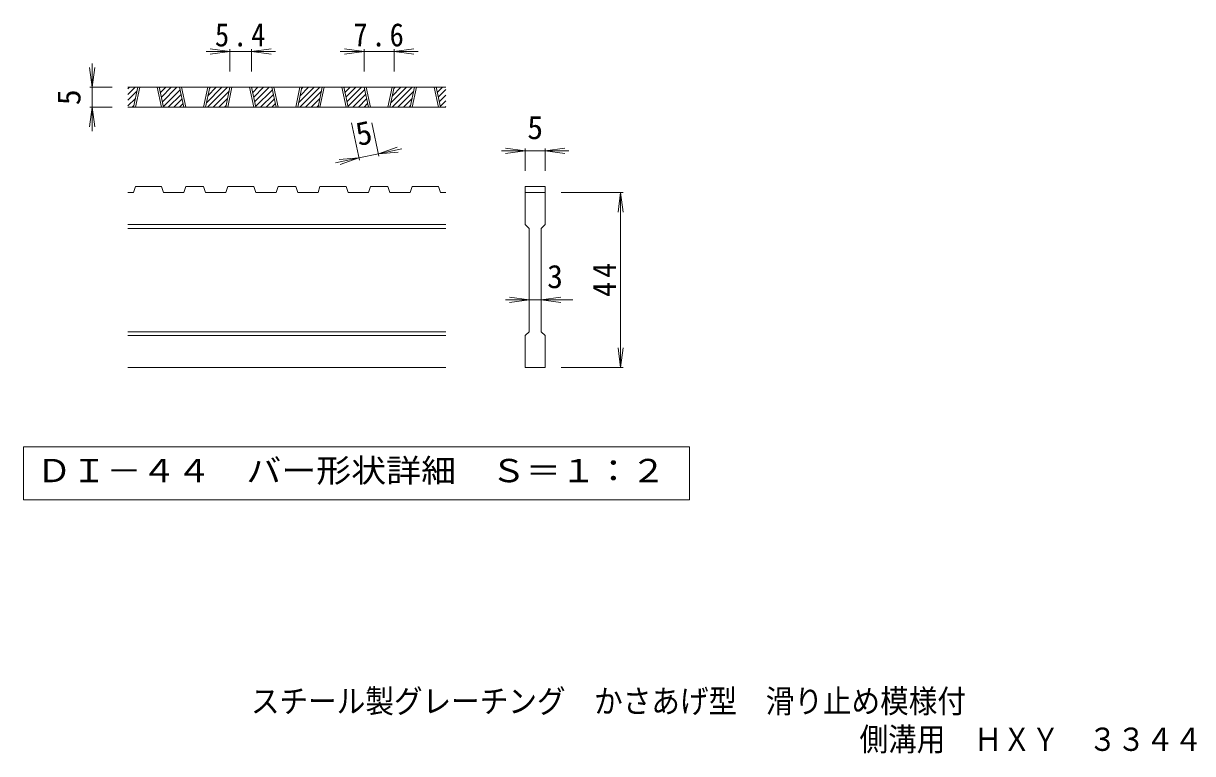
# Model space of a CAD drawing. Units: millimetres on the paper, enlarged 5 times, with parts at other scales. Extents: x -835 to 831, y -687 to 532.
# Drawn here: x -563 to 173, y -687 to -227 of the extents above; entities that cross this region are included whole.
import ezdxf
from ezdxf.enums import TextEntityAlignment as Align

# ---------------------------------------------------------------- set-up
doc = ezdxf.new("R2010")
doc.units = ezdxf.units.MM
doc.header["$LTSCALE"] = 5
doc.layers.add('D-0', color=3, linetype='Continuous', lineweight=9)
doc.layers.add('D-4', color=7, linetype='Continuous', lineweight=9)
doc.layers.add('F-5_F-5ﾚｲﾔ', color=2, linetype='Continuous')
doc.styles.add('ＭＳ ゴシック', font='')
doc.styles.get('ＭＳ ゴシック').set_extended_font_data('MS Gothic')

msp = doc.modelspace()

# ---------------------------------------------------------------- linework, layer by layer
at = {"layer": 'D-0'}
for p, q in [((-496.891, -271.819), (-492.358, -267.286)), ((-496.891, -268.284), (-495.893, -267.286)), ((-296.891, -267.286), (-496.891, -267.286)), ((-496.891, -275.355), (-491.31, -269.774)), ((-493.452, -279.786), (-490.777, -267.286)), ((-492.202, -279.786), (-489.527, -267.286)), ((-478.452, -267.286), (-475.777, -279.786)), ((-477.202, -267.286), (-474.527, -279.786)), ((-477.117, -267.685), (-476.718, -267.286)), ((-476.494, -270.597), (-473.182, -267.286)), ((-475.871, -273.51), (-469.647, -267.286)), ((-475.247, -276.422), (-466.111, -267.286)), ((-474.624, -279.334), (-464.094, -268.804)), ((-471.54, -279.786), (-463.471, -271.717)), ((-461.744, -279.786), (-464.419, -267.286)), ((-460.494, -279.786), (-463.169, -267.286)), ((-446.744, -267.286), (-449.419, -279.786)), ((-445.494, -267.286), (-448.169, -279.786)), ((-447.582, -277.041), (-437.827, -267.286)), ((-446.792, -279.786), (-434.292, -267.286)), ((-446.619, -272.543), (-441.363, -267.286)), ((-445.657, -268.044), (-444.898, -267.286)), ((-443.256, -279.786), (-433.244, -269.774)), ((-435.386, -279.786), (-432.711, -267.286)), ((-434.136, -279.786), (-431.461, -267.286)), ((-420.386, -267.286), (-417.711, -279.786)), ((-419.136, -267.286), (-416.461, -279.786)), ((-419.051, -267.685), (-418.652, -267.286)), ((-418.428, -270.597), (-415.116, -267.286)), ((-417.805, -273.51), (-411.581, -267.286)), ((-417.181, -276.422), (-408.045, -267.286)), ((-416.558, -279.334), (-406.028, -268.804)), ((-413.474, -279.786), (-405.405, -271.717)), ((-403.678, -279.786), (-406.353, -267.286)), ((-402.428, -279.786), (-405.103, -267.286)), ((-388.678, -267.286), (-391.353, -279.786)), ((-387.428, -267.286), (-390.103, -279.786)), ((-389.516, -277.041), (-379.761, -267.286)), ((-388.726, -279.786), (-376.226, -267.286)), ((-388.553, -272.543), (-383.297, -267.286)), ((-387.591, -268.044), (-386.832, -267.286)), ((-385.19, -279.786), (-375.178, -269.774)), ((-377.32, -279.786), (-374.645, -267.286)), ((-376.07, -279.786), (-373.395, -267.286)), ((-362.32, -267.286), (-359.645, -279.786)), ((-361.07, -267.286), (-358.395, -279.786)), ((-360.985, -267.685), (-360.586, -267.286)), ((-360.362, -270.597), (-357.05, -267.286)), ((-359.739, -273.51), (-353.515, -267.286)), ((-359.115, -276.422), (-349.979, -267.286)), ((-358.492, -279.334), (-347.962, -268.804)), ((-355.408, -279.786), (-347.339, -271.717)), ((-345.612, -279.786), (-348.287, -267.286)), ((-344.362, -279.786), (-347.037, -267.286)), ((-330.612, -267.286), (-333.287, -279.786)), ((-329.362, -267.286), (-332.037, -279.786)), ((-331.45, -277.041), (-321.695, -267.286)), ((-330.66, -279.786), (-318.16, -267.286)), ((-330.487, -272.543), (-325.231, -267.286)), ((-329.525, -268.044), (-328.766, -267.286)), ((-327.124, -279.786), (-317.112, -269.774)), ((-319.254, -279.786), (-316.579, -267.286)), ((-318.004, -279.786), (-315.329, -267.286)), ((-304.254, -267.286), (-301.579, -279.786)), ((-303.004, -267.286), (-300.329, -279.786)), ((-302.919, -267.685), (-302.52, -267.286)), ((-302.296, -270.597), (-298.984, -267.286)), ((-301.673, -273.51), (-296.891, -268.728)), ((-496.891, -278.89), (-492.272, -274.272)), ((-494.251, -279.786), (-493.235, -278.77)), ((-468.005, -279.786), (-462.848, -274.629)), ((-464.469, -279.786), (-462.225, -277.541)), ((-439.721, -279.786), (-434.206, -274.272)), ((-436.185, -279.786), (-435.169, -278.77)), ((-409.939, -279.786), (-404.782, -274.629)), ((-406.403, -279.786), (-404.159, -277.541)), ((-381.655, -279.786), (-376.14, -274.272)), ((-378.119, -279.786), (-377.103, -278.77)), ((-351.873, -279.786), (-346.716, -274.629)), ((-348.337, -279.786), (-346.093, -277.541)), ((-323.589, -279.786), (-318.074, -274.272)), ((-320.053, -279.786), (-319.037, -278.77)), ((-301.049, -276.422), (-296.891, -272.263)), ((-300.426, -279.334), (-296.891, -275.799)), ((-297.342, -279.786), (-296.891, -279.335)), ((-296.891, -279.786), (-496.891, -279.786)), ((-493.452, -333.536), (-492.202, -329.786)), ((-475.777, -329.786), (-492.202, -329.786)), ((-475.777, -329.786), (-474.527, -333.536)), ((-461.744, -333.536), (-460.494, -329.786)), ((-449.419, -329.786), (-460.494, -329.786)), ((-449.419, -329.786), (-448.169, -333.536)), ((-435.386, -333.536), (-434.136, -329.786)), ((-417.711, -329.786), (-434.136, -329.786)), ((-416.461, -333.536), (-417.711, -329.786)), ((-403.678, -333.536), (-402.428, -329.786)), ((-391.353, -329.786), (-402.428, -329.786)), ((-391.353, -329.786), (-390.103, -333.536)), ((-377.32, -333.536), (-376.07, -329.786)), ((-376.07, -329.786), (-359.645, -329.786)), ((-358.395, -333.536), (-359.645, -329.786)), ((-345.612, -333.536), (-344.362, -329.786)), ((-333.287, -329.786), (-344.362, -329.786)), ((-333.287, -329.786), (-332.037, -333.536)), ((-319.254, -333.536), (-318.004, -329.786)), ((-318.004, -329.786), (-301.579, -329.786)), ((-300.329, -333.536), (-301.579, -329.786)), ((-246.891, -329.786), (-234.391, -329.786)), ((-246.891, -329.786), (-246.891, -333.536)), ((-234.391, -329.786), (-234.391, -333.536)), ((-493.452, -333.536), (-496.891, -333.536)), ((-461.744, -333.536), (-474.527, -333.536)), ((-435.386, -333.536), (-448.169, -333.536)), ((-403.678, -333.536), (-416.461, -333.536)), ((-377.32, -333.536), (-390.103, -333.536)), ((-345.612, -333.536), (-358.395, -333.536)), ((-319.254, -333.536), (-332.037, -333.536)), ((-296.891, -333.536), (-300.329, -333.536)), ((-246.891, -333.536), (-234.391, -333.536)), ((-246.891, -353.536), (-246.891, -333.536)), ((-234.391, -333.536), (-234.391, -353.536)), ((-296.891, -353.536), (-496.891, -353.536)), ((-296.891, -356.036), (-496.891, -356.036)), ((-246.891, -353.536), (-244.391, -356.036)), ((-244.391, -421.036), (-244.391, -356.036)), ((-236.891, -356.036), (-234.391, -353.536)), ((-236.891, -356.036), (-236.891, -421.036)), ((-296.891, -421.036), (-496.891, -421.036)), ((-296.891, -423.536), (-496.891, -423.536)), ((-236.891, -421.036), (-234.391, -423.536)), ((-234.391, -423.536), (-234.391, -443.536)), ((-296.891, -443.536), (-496.891, -443.536)), ((-234.391, -443.536), (-246.891, -443.536))]:
    msp.add_line(p, q, dxfattribs=at)
msp.add_lwpolyline([(-246.891, -443.536), (-246.891, -423.536), (-244.391, -421.036)], dxfattribs=at)
at = {"layer": 'D-0', "color": 7}
msp.add_lwpolyline([(-562.718, -493.536), (-562.718, -526.762), (-143.564, -526.762), (-143.564, -493.536)], close=True, dxfattribs=at)
at = {"layer": 'D-4'}
for p, q in [((-432.711, -244.786), (-447.711, -244.786)), ((-432.711, -244.786), (-445.104, -243.154)), ((-432.711, -244.786), (-445.104, -246.417)), ((-432.711, -243.286), (-432.711, -257.286)), ((-419.136, -244.786), (-432.711, -244.786)), ((-419.136, -244.786), (-406.743, -243.154)), ((-419.136, -243.286), (-419.136, -257.286)), ((-419.136, -244.786), (-406.743, -246.417)), ((-419.136, -244.786), (-404.136, -244.786)), ((-348.287, -244.786), (-363.287, -244.786)), ((-348.287, -244.786), (-360.68, -243.154)), ((-348.287, -244.786), (-360.68, -246.417)), ((-348.287, -243.286), (-348.287, -257.286)), ((-329.362, -244.786), (-348.287, -244.786)), ((-329.362, -244.786), (-316.969, -243.154)), ((-329.362, -243.286), (-329.362, -257.286)), ((-329.362, -244.786), (-316.969, -246.417)), ((-329.362, -244.786), (-314.362, -244.786)), ((-519.391, -267.286), (-521.023, -254.893)), ((-519.391, -267.286), (-519.391, -252.286)), ((-519.391, -267.286), (-517.759, -254.893)), ((-520.891, -267.286), (-506.891, -267.286)), ((-519.391, -267.286), (-519.391, -279.786)), ((-519.391, -279.786), (-521.023, -292.179)), ((-520.891, -279.786), (-506.891, -279.786)), ((-519.391, -279.786), (-517.759, -292.179)), ((-519.391, -279.786), (-519.391, -294.786)), ((-351.244, -313.204), (-356.303, -289.565)), ((-339.021, -310.589), (-343.52, -289.565)), ((-339.335, -309.122), (-327.557, -304.933)), ((-339.335, -309.122), (-324.667, -305.983)), ((-339.335, -309.122), (-326.875, -308.124)), ((-246.891, -307.286), (-261.891, -307.286)), ((-246.891, -307.286), (-259.284, -305.654)), ((-246.891, -307.286), (-259.284, -308.918)), ((-246.891, -305.786), (-246.891, -319.786)), ((-234.391, -307.286), (-246.891, -307.286)), ((-234.391, -307.286), (-221.998, -305.654)), ((-234.391, -305.786), (-234.391, -319.786)), ((-234.391, -307.286), (-221.998, -308.918)), ((-234.391, -307.286), (-219.391, -307.286)), ((-351.558, -311.738), (-366.226, -314.876)), ((-351.558, -311.738), (-364.018, -312.735)), ((-351.558, -311.738), (-363.335, -315.926)), ((-339.335, -309.122), (-351.558, -311.738)), ((-185.391, -333.536), (-224.391, -333.536)), ((-186.891, -333.536), (-188.523, -345.929)), ((-186.891, -333.536), (-185.259, -345.929)), ((-186.891, -443.536), (-186.891, -333.536)), ((-244.391, -401.036), (-259.391, -401.036)), ((-244.391, -401.036), (-256.784, -399.404)), ((-244.391, -401.036), (-256.784, -402.667)), ((-236.891, -401.036), (-244.391, -401.036)), ((-236.891, -401.036), (-224.498, -399.404)), ((-236.891, -401.036), (-224.498, -402.667)), ((-236.891, -401.036), (-216.891, -401.036)), ((-186.891, -443.536), (-188.523, -431.143)), ((-186.891, -443.536), (-185.259, -431.143)), ((-185.391, -443.536), (-224.391, -443.536))]:
    msp.add_line(p, q, dxfattribs=at)

# ---------------------------------------------------------------- texts
at = {"layer": 'D-0', "color": 2, "style": 'ＭＳ ゴシック', "width": 1.1}
msp.add_text('ＤＩ－４４\u3000バー形状詳細\u3000Ｓ＝１：２', height=14.66, dxfattribs=at).set_placement((-554.391, -520.149), align=Align.BOTTOM_LEFT)
at = {"layer": 'D-4', "color": 2, "style": 'ＭＳ ゴシック'}
for rotation, p in [(90, (-522.391, -278.536)), (12.079, (-350.963, -308.542))]:
    msp.add_text('5', height=14.66, rotation=rotation, dxfattribs=at).set_placement(p, align=Align.BOTTOM_LEFT)
for s, p in [('5', (-245.641, -304.286)), ('3', (-233.141, -398.036))]:
    msp.add_text(s, height=14.66, dxfattribs=at).set_placement(p, align=Align.BOTTOM_LEFT)
at = {"layer": 'D-4', "color": 2, "char_height": 14.66, "attachment_point": 7, "style": 'ＭＳ ゴシック'}
for s, insert in [('\\T1.27;\\W0.9;5.4', (-442.174, -241.786)), ('\\T1.27;\\W0.9;7.6', (-355.075, -241.786))]:
    msp.add_mtext(s, dxfattribs=dict(at, insert=insert))
at = {"layer": 'D-4', "color": 2, "insert": (-189.891, -399.161), "char_height": 14.66, "attachment_point": 7, "rotation": 90, "style": 'ＭＳ ゴシック'}
msp.add_mtext('\\T1.27;\\W0.95;44', dxfattribs=at)
at = {"layer": 'F-5_F-5ﾚｲﾔ', "style": 'ＭＳ ゴシック', "width": 0.9}
for s, p in [('スチール製グレーチング\u3000かさあげ型\u3000滑り止め模様付\u3000', (-419.528, -665.234)), ('側溝用\u3000ＨＸＹ\u3000３３４４Ｂ', (-36.545, -689.202))]:
    msp.add_text(s, height=14.66, dxfattribs=at).set_placement(p, align=Align.BOTTOM_LEFT)

doc.saveas('drawing.dxf')
